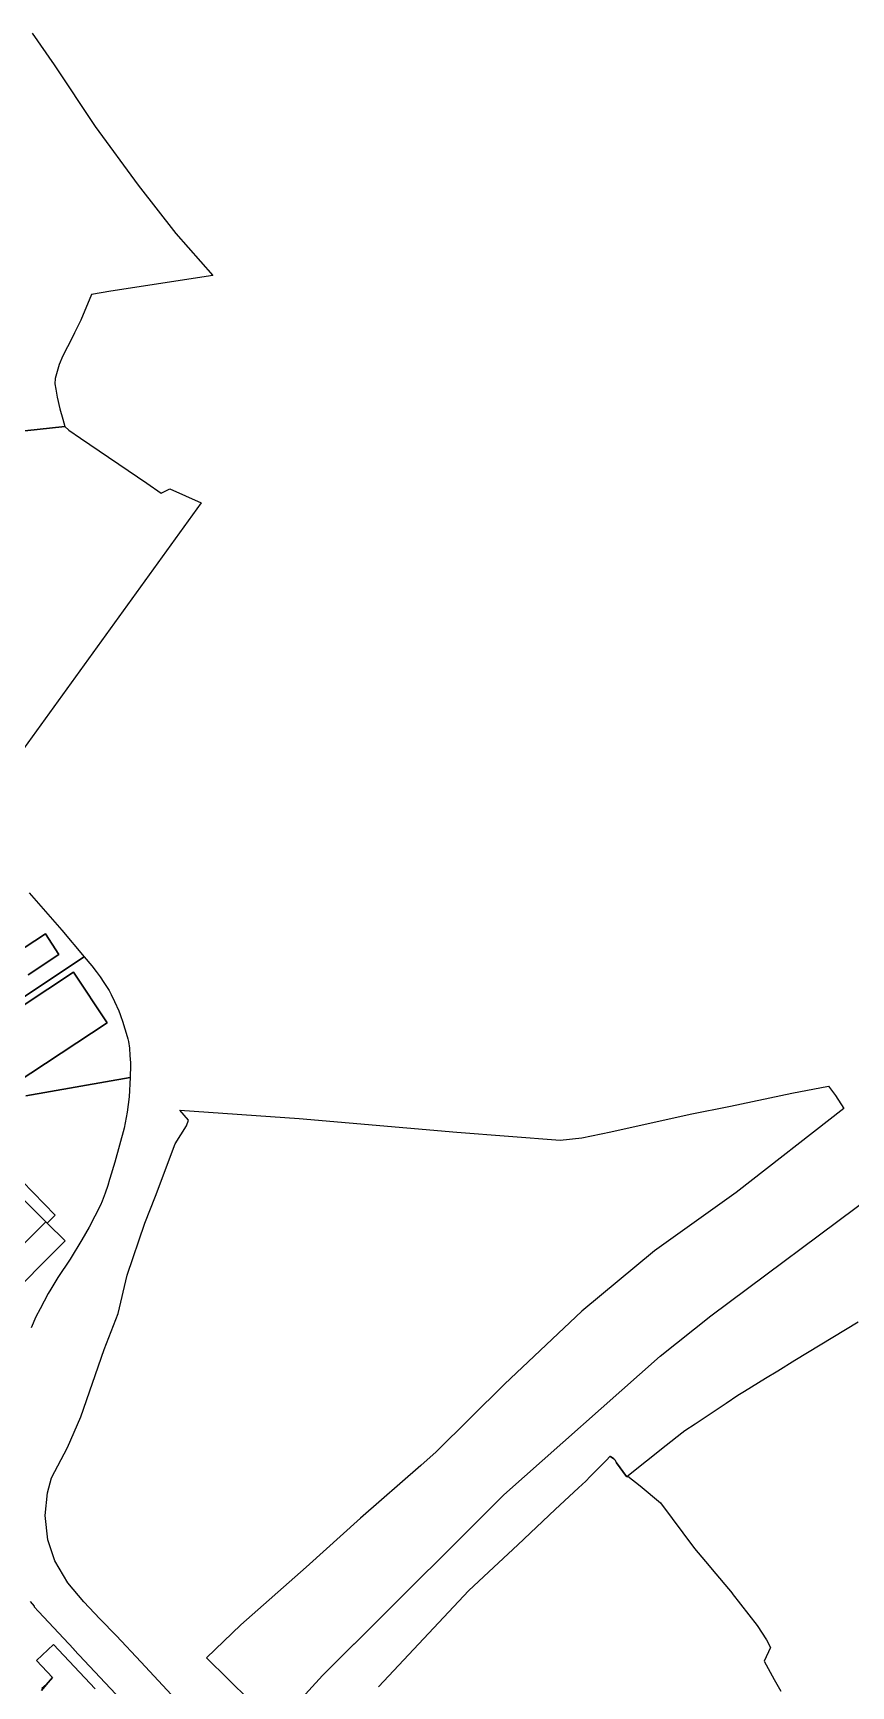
# Model space of a CAD drawing. Header units: millimetres. Extents: x 1888 to 2040, y 1705 to 1894.
# Drawn here: x 1931.549 to 1931.915, y 1832.067 to 1832.806 of the extents above; entities that cross this region are included whole.
import ezdxf

# ---------------------------------------------------------------- set-up
doc = ezdxf.new("R2010")
doc.units = ezdxf.units.MM

msp = doc.modelspace()

# ---------------------------------------------------------------- linework, layer by layer
for p, q in [((1931.5485, 1832.80568), (1931.55846, 1832.79154)), ((1931.5485, 1832.80568), (1931.55846, 1832.79154)), ((1931.55846, 1832.79154), (1931.57676, 1832.76396)), ((1931.55846, 1832.79154), (1931.57676, 1832.76396)), ((1931.57676, 1832.76396), (1931.59591, 1832.73774)), ((1931.57676, 1832.76396), (1931.59591, 1832.73774)), ((1931.59591, 1832.73774), (1931.61284, 1832.71617)), ((1931.59591, 1832.73774), (1931.61284, 1832.71617)), ((1931.61284, 1832.71617), (1931.62937, 1832.69735)), ((1931.61284, 1832.71617), (1931.62937, 1832.69735)), ((1931.62937, 1832.69735), (1931.58372, 1832.69039)), ((1931.62937, 1832.69735), (1931.58372, 1832.69039)), ((1931.57509, 1832.68889), (1931.57029, 1832.67735)), ((1931.57509, 1832.68889), (1931.57029, 1832.67735)), ((1931.58372, 1832.69039), (1931.57509, 1832.68889)), ((1931.58372, 1832.69039), (1931.57509, 1832.68889)), ((1931.57029, 1832.67735), (1931.56751, 1832.67175)), ((1931.57029, 1832.67735), (1931.56751, 1832.67175)), ((1931.56751, 1832.67175), (1931.56645, 1832.6695)), ((1931.56751, 1832.67175), (1931.56645, 1832.6695)), ((1931.56645, 1832.6695), (1931.56226, 1832.66152)), ((1931.56645, 1832.6695), (1931.56226, 1832.66152)), ((1931.56062, 1832.65755), (1931.55891, 1832.65142)), ((1931.56062, 1832.65755), (1931.55891, 1832.65142)), ((1931.56226, 1832.66152), (1931.56062, 1832.65755)), ((1931.56226, 1832.66152), (1931.56062, 1832.65755)), ((1931.55891, 1832.65142), (1931.55871, 1832.64896)), ((1931.55891, 1832.65142), (1931.55871, 1832.64896)), ((1931.55871, 1832.64896), (1931.55906, 1832.64659)), ((1931.55871, 1832.64896), (1931.55906, 1832.64659)), ((1931.55906, 1832.64659), (1931.55974, 1832.643)), ((1931.55906, 1832.64659), (1931.55974, 1832.643)), ((1931.55974, 1832.643), (1931.56096, 1832.63785)), ((1931.55974, 1832.643), (1931.56096, 1832.63785)), ((1931.56096, 1832.63785), (1931.56231, 1832.63323)), ((1931.56096, 1832.63785), (1931.56231, 1832.63323)), ((1931.56231, 1832.63323), (1931.5631, 1832.62998)), ((1931.56231, 1832.63323), (1931.5631, 1832.62998)), ((1931.5631, 1832.62998), (1931.54533, 1832.62804)), ((1931.54533, 1832.62804), (1931.5631, 1832.62998)), ((1931.5631, 1832.62998), (1931.565, 1832.62833)), ((1931.5631, 1832.62998), (1931.565, 1832.62833)), ((1931.565, 1832.62833), (1931.57012, 1832.62465)), ((1931.565, 1832.62833), (1931.57012, 1832.62465)), ((1931.57012, 1832.62465), (1931.59986, 1832.60457)), ((1931.57012, 1832.62465), (1931.59986, 1832.60457)), ((1931.59986, 1832.60457), (1931.60627, 1832.6001)), ((1931.59986, 1832.60457), (1931.60627, 1832.6001)), ((1931.62403, 1832.59589), (1931.52981, 1832.46543)), ((1931.62403, 1832.59589), (1931.52981, 1832.46543)), ((1931.60627, 1832.6001), (1931.61009, 1832.60203)), ((1931.60627, 1832.6001), (1931.61009, 1832.60203)), ((1931.61009, 1832.60203), (1931.62403, 1832.59589)), ((1931.61009, 1832.60203), (1931.62403, 1832.59589)), ((1931.54728, 1832.42156), (1931.56177, 1832.4049)), ((1931.54728, 1832.42156), (1931.56177, 1832.4049)), ((1931.56177, 1832.4049), (1931.57186, 1832.39298)), ((1931.56177, 1832.4049), (1931.57186, 1832.39298)), ((1931.55446, 1832.40329), (1931.5407, 1832.3942)), ((1931.5407, 1832.3942), (1931.55446, 1832.40329)), ((1931.56052, 1832.3941), (1931.55446, 1832.40329)), ((1931.55446, 1832.40329), (1931.56052, 1832.3941)), ((1931.57187, 1832.39297), (1931.51735, 1832.35697)), ((1931.51735, 1832.35697), (1931.57187, 1832.39297)), ((1931.57187, 1832.39297), (1931.51735, 1832.35697)), ((1931.51735, 1832.35697), (1931.57187, 1832.39297)), ((1931.54676, 1832.38503), (1931.56052, 1832.3941)), ((1931.56052, 1832.3941), (1931.54676, 1832.38503)), ((1931.57186, 1832.39298), (1931.57187, 1832.39297)), ((1931.57186, 1832.39298), (1931.57187, 1832.39297)), ((1931.57187, 1832.39297), (1931.57528, 1832.38893)), ((1931.57187, 1832.39297), (1931.57528, 1832.38893)), ((1931.57528, 1832.38893), (1931.5772, 1832.38648)), ((1931.57528, 1832.38893), (1931.5772, 1832.38648)), ((1931.52597, 1832.35908), (1931.56707, 1832.38621)), ((1931.56707, 1832.38621), (1931.52597, 1832.35908)), ((1931.56707, 1832.38621), (1931.58206, 1832.36352)), ((1931.58206, 1832.36352), (1931.56707, 1832.38621)), ((1931.5772, 1832.38648), (1931.57896, 1832.38407)), ((1931.5772, 1832.38648), (1931.57896, 1832.38407)), ((1931.57896, 1832.38407), (1931.58064, 1832.3816)), ((1931.57896, 1832.38407), (1931.58064, 1832.3816)), ((1931.58064, 1832.3816), (1931.58297, 1832.37797)), ((1931.58064, 1832.3816), (1931.58297, 1832.37797)), ((1931.58297, 1832.37797), (1931.58311, 1832.37772)), ((1931.58297, 1832.37797), (1931.58311, 1832.37772)), ((1931.58311, 1832.37772), (1931.58382, 1832.3762)), ((1931.58311, 1832.37772), (1931.58382, 1832.3762)), ((1931.58382, 1832.3762), (1931.58537, 1832.37305)), ((1931.58382, 1832.3762), (1931.58537, 1832.37305)), ((1931.58537, 1832.37305), (1931.58724, 1832.36893)), ((1931.58537, 1832.37305), (1931.58724, 1832.36893)), ((1931.58724, 1832.36893), (1931.58789, 1832.36728)), ((1931.58724, 1832.36893), (1931.58789, 1832.36728)), ((1931.58789, 1832.36728), (1931.58854, 1832.36548)), ((1931.58789, 1832.36728), (1931.58854, 1832.36548)), ((1931.58206, 1832.36352), (1931.54097, 1832.33638)), ((1931.54097, 1832.33638), (1931.58206, 1832.36352)), ((1931.58854, 1832.36548), (1931.58866, 1832.36512)), ((1931.58854, 1832.36548), (1931.58866, 1832.36512)), ((1931.58866, 1832.36512), (1931.58895, 1832.36432)), ((1931.58866, 1832.36512), (1931.58895, 1832.36432)), ((1931.58895, 1832.36432), (1931.59105, 1832.35744)), ((1931.58895, 1832.36432), (1931.59105, 1832.35744)), ((1931.59105, 1832.35744), (1931.59135, 1832.3563)), ((1931.59105, 1832.35744), (1931.59135, 1832.3563)), ((1931.59135, 1832.3563), (1931.5916, 1832.35514)), ((1931.59135, 1832.3563), (1931.5916, 1832.35514)), ((1931.5916, 1832.35514), (1931.59201, 1832.35216)), ((1931.5916, 1832.35514), (1931.59201, 1832.35216)), ((1931.59201, 1832.35216), (1931.59228, 1832.34888)), ((1931.59201, 1832.35216), (1931.59228, 1832.34888)), ((1931.59228, 1832.34888), (1931.59248, 1832.34559)), ((1931.59228, 1832.34888), (1931.59248, 1832.34559)), ((1931.59248, 1832.34559), (1931.59252, 1832.34433)), ((1931.59248, 1832.34559), (1931.59252, 1832.34433)), ((1931.5457, 1832.33088), (1931.59229, 1832.33915)), ((1931.59229, 1832.33915), (1931.5457, 1832.33088)), ((1931.5457, 1832.33088), (1931.59229, 1832.33915)), ((1931.59229, 1832.33915), (1931.5457, 1832.33088)), ((1931.59229, 1832.33915), (1931.59187, 1832.33039)), ((1931.59229, 1832.33915), (1931.59187, 1832.33039)), ((1931.5923, 1832.34054), (1931.59229, 1832.33915)), ((1931.5923, 1832.34054), (1931.59229, 1832.33915)), ((1931.5925, 1832.34306), (1931.5923, 1832.34054)), ((1931.5925, 1832.34306), (1931.5923, 1832.34054)), ((1931.59252, 1832.34433), (1931.5925, 1832.34306)), ((1931.59252, 1832.34433), (1931.5925, 1832.34306)), ((1931.59187, 1832.33039), (1931.591, 1832.32364)), ((1931.59187, 1832.33039), (1931.591, 1832.32364)), ((1931.86072, 1832.32628), (1931.88801, 1832.33208)), ((1931.86072, 1832.32628), (1931.88801, 1832.33208)), ((1931.88801, 1832.33208), (1931.90441, 1832.33522)), ((1931.88801, 1832.33208), (1931.90441, 1832.33522)), ((1931.90441, 1832.33522), (1931.90755, 1832.33101)), ((1931.90441, 1832.33522), (1931.90755, 1832.33101)), ((1931.90755, 1832.33101), (1931.91126, 1832.32529)), ((1931.90755, 1832.33101), (1931.91126, 1832.32529)), ((1931.591, 1832.32364), (1931.58964, 1832.31644)), ((1931.591, 1832.32364), (1931.58964, 1832.31644)), ((1931.61842, 1832.31996), (1931.61459, 1832.32448)), ((1931.61459, 1832.32448), (1931.66785, 1832.32073)), ((1931.61842, 1832.31996), (1931.61459, 1832.32448)), ((1931.61459, 1832.32448), (1931.66785, 1832.32073)), ((1931.80724, 1832.31486), (1931.84262, 1832.32273)), ((1931.80724, 1832.31486), (1931.84262, 1832.32273)), ((1931.84262, 1832.32273), (1931.86072, 1832.32628)), ((1931.84262, 1832.32273), (1931.86072, 1832.32628)), ((1931.91126, 1832.32529), (1931.86322, 1832.28776)), ((1931.91126, 1832.32529), (1931.86322, 1832.28776)), ((1931.58964, 1832.31644), (1931.58553, 1832.3012)), ((1931.58964, 1832.31644), (1931.58553, 1832.3012)), ((1931.61242, 1832.30951), (1931.61753, 1832.31744)), ((1931.61242, 1832.30951), (1931.61753, 1832.31744)), ((1931.61753, 1832.31744), (1931.61842, 1832.31996)), ((1931.61753, 1832.31744), (1931.61842, 1832.31996)), ((1931.66785, 1832.32073), (1931.73831, 1832.3147)), ((1931.66785, 1832.32073), (1931.73831, 1832.3147)), ((1931.60368, 1832.28605), (1931.61242, 1832.30951)), ((1931.60368, 1832.28605), (1931.61242, 1832.30951)), ((1931.73831, 1832.3147), (1931.78453, 1832.31104)), ((1931.73831, 1832.3147), (1931.78453, 1832.31104)), ((1931.78453, 1832.31104), (1931.79417, 1832.31211)), ((1931.78453, 1832.31104), (1931.79417, 1832.31211)), ((1931.79417, 1832.31211), (1931.80724, 1832.31486)), ((1931.79417, 1832.31211), (1931.80724, 1832.31486)), ((1931.58553, 1832.3012), (1931.58334, 1832.29402)), ((1931.58553, 1832.3012), (1931.58334, 1832.29402)), ((1931.58316, 1832.29349), (1931.58231, 1832.29083)), ((1931.58316, 1832.29349), (1931.58231, 1832.29083)), ((1931.58334, 1832.29402), (1931.58316, 1832.29349)), ((1931.58334, 1832.29402), (1931.58316, 1832.29349)), ((1931.54041, 1832.28894), (1931.55472, 1832.27465)), ((1931.55472, 1832.27465), (1931.54041, 1832.28894)), ((1931.55886, 1832.27761), (1931.54411, 1832.29276)), ((1931.54411, 1832.29276), (1931.55886, 1832.27761)), ((1931.58116, 1832.28748), (1931.5798, 1832.28389)), ((1931.58116, 1832.28748), (1931.5798, 1832.28389)), ((1931.58231, 1832.29083), (1931.58116, 1832.28748)), ((1931.58231, 1832.29083), (1931.58116, 1832.28748)), ((1931.59893, 1832.27403), (1931.60368, 1832.28605)), ((1931.59893, 1832.27403), (1931.60368, 1832.28605)), ((1931.86322, 1832.28776), (1931.82673, 1832.26171)), ((1931.86322, 1832.28776), (1931.82673, 1832.26171)), ((1931.85192, 1832.23258), (1931.92504, 1832.28712)), ((1931.85192, 1832.23258), (1931.92504, 1832.28712)), ((1931.57904, 1832.28212), (1931.57405, 1832.2723)), ((1931.57904, 1832.28212), (1931.57405, 1832.2723)), ((1931.5798, 1832.28389), (1931.57904, 1832.28212)), ((1931.5798, 1832.28389), (1931.57904, 1832.28212)), ((1931.54071, 1832.26067), (1931.55472, 1832.27465)), ((1931.55472, 1832.27465), (1931.54071, 1832.26067)), ((1931.55472, 1832.27465), (1931.55529, 1832.27408)), ((1931.55529, 1832.27408), (1931.55472, 1832.27465)), ((1931.55529, 1832.27408), (1931.55886, 1832.27761)), ((1931.55886, 1832.27761), (1931.55529, 1832.27408)), ((1931.55529, 1832.27408), (1931.56328, 1832.26607)), ((1931.56328, 1832.26607), (1931.55529, 1832.27408)), ((1931.57405, 1832.2723), (1931.57075, 1832.26652)), ((1931.57405, 1832.2723), (1931.57075, 1832.26652)), ((1931.59098, 1832.25083), (1931.59893, 1832.27403)), ((1931.59098, 1832.25083), (1931.59893, 1832.27403)), ((1931.56328, 1832.26607), (1931.53467, 1832.23742)), ((1931.53467, 1832.23742), (1931.56328, 1832.26607)), ((1931.57075, 1832.26652), (1931.56549, 1832.2579)), ((1931.57075, 1832.26652), (1931.56549, 1832.2579)), ((1931.56549, 1832.2579), (1931.56003, 1832.24979)), ((1931.56549, 1832.2579), (1931.56003, 1832.24979)), ((1931.82673, 1832.26171), (1931.79427, 1832.23476)), ((1931.82673, 1832.26171), (1931.79427, 1832.23476)), ((1931.56003, 1832.24979), (1931.55693, 1832.24456)), ((1931.56003, 1832.24979), (1931.55693, 1832.24456)), ((1931.58698, 1832.23369), (1931.59098, 1832.25083)), ((1931.58698, 1832.23369), (1931.59098, 1832.25083)), ((1931.5557, 1832.24262), (1931.55213, 1832.23573)), ((1931.5557, 1832.24262), (1931.55213, 1832.23573)), ((1931.55693, 1832.24456), (1931.5557, 1832.24262)), ((1931.55693, 1832.24456), (1931.5557, 1832.24262)), ((1931.55213, 1832.23573), (1931.55016, 1832.23216)), ((1931.55213, 1832.23573), (1931.55016, 1832.23216)), ((1931.79427, 1832.23476), (1931.75969, 1832.20213)), ((1931.79427, 1832.23476), (1931.75969, 1832.20213)), ((1931.55016, 1832.23216), (1931.54806, 1832.22731)), ((1931.55016, 1832.23216), (1931.54806, 1832.22731)), ((1931.58073, 1832.21756), (1931.58698, 1832.23369)), ((1931.58073, 1832.21756), (1931.58698, 1832.23369)), ((1931.82917, 1832.21462), (1931.85192, 1832.23258)), ((1931.82917, 1832.21462), (1931.85192, 1832.23258)), ((1931.91775, 1832.22977), (1931.88943, 1832.21261)), ((1931.91775, 1832.22977), (1931.88943, 1832.21261)), ((1931.57027, 1832.18749), (1931.58073, 1832.21756)), ((1931.57027, 1832.18749), (1931.58073, 1832.21756)), ((1931.75941, 1832.15266), (1931.82917, 1832.21462)), ((1931.75941, 1832.15266), (1931.82917, 1832.21462)), ((1931.88943, 1832.21261), (1931.88184, 1832.20786)), ((1931.88943, 1832.21261), (1931.88184, 1832.20786)), ((1931.87637, 1832.20462), (1931.86686, 1832.19877)), ((1931.87637, 1832.20462), (1931.86686, 1832.19877)), ((1931.88184, 1832.20786), (1931.87637, 1832.20462)), ((1931.88184, 1832.20786), (1931.87637, 1832.20462)), ((1931.75969, 1832.20213), (1931.72913, 1832.17188)), ((1931.75969, 1832.20213), (1931.72913, 1832.17188)), ((1931.86397, 1832.19699), (1931.85866, 1832.19343)), ((1931.86397, 1832.19699), (1931.85866, 1832.19343)), ((1931.86686, 1832.19877), (1931.86397, 1832.19699)), ((1931.86686, 1832.19877), (1931.86397, 1832.19699)), ((1931.85866, 1832.19343), (1931.84493, 1832.18427)), ((1931.85866, 1832.19343), (1931.84493, 1832.18427)), ((1931.56431, 1832.17375), (1931.57027, 1832.18749)), ((1931.56431, 1832.17375), (1931.57027, 1832.18749)), ((1931.84493, 1832.18427), (1931.84022, 1832.18124)), ((1931.84493, 1832.18427), (1931.84022, 1832.18124)), ((1931.83899, 1832.18026), (1931.83198, 1832.17469)), ((1931.83899, 1832.18026), (1931.83198, 1832.17469)), ((1931.84022, 1832.18124), (1931.83899, 1832.18026)), ((1931.84022, 1832.18124), (1931.83899, 1832.18026)), ((1931.55726, 1832.16021), (1931.56431, 1832.17375)), ((1931.55726, 1832.16021), (1931.56431, 1832.17375)), ((1931.72913, 1832.17188), (1931.72223, 1832.16576)), ((1931.72913, 1832.17188), (1931.72223, 1832.16576)), ((1931.80477, 1832.16768), (1931.79781, 1832.16065)), ((1931.79781, 1832.16065), (1931.80477, 1832.16768)), ((1931.79781, 1832.16065), (1931.80477, 1832.16768)), ((1931.80477, 1832.16768), (1931.79781, 1832.16065)), ((1931.80524, 1832.16815), (1931.80477, 1832.16768)), ((1931.80477, 1832.16768), (1931.80524, 1832.16815)), ((1931.80477, 1832.16768), (1931.80524, 1832.16815)), ((1931.80524, 1832.16815), (1931.80477, 1832.16768)), ((1931.8068, 1832.16972), (1931.80524, 1832.16815)), ((1931.80524, 1832.16815), (1931.8068, 1832.16972)), ((1931.80524, 1832.16815), (1931.8068, 1832.16972)), ((1931.8068, 1832.16972), (1931.80524, 1832.16815)), ((1931.80694, 1832.16987), (1931.8068, 1832.16972)), ((1931.8068, 1832.16972), (1931.80694, 1832.16987)), ((1931.8068, 1832.16972), (1931.80694, 1832.16987)), ((1931.80694, 1832.16987), (1931.8068, 1832.16972)), ((1931.807, 1832.16985), (1931.80694, 1832.16987)), ((1931.80694, 1832.16987), (1931.807, 1832.16985)), ((1931.80694, 1832.16987), (1931.807, 1832.16985)), ((1931.807, 1832.16985), (1931.80694, 1832.16987)), ((1931.80851, 1832.16881), (1931.807, 1832.16985)), ((1931.807, 1832.16985), (1931.80851, 1832.16881)), ((1931.807, 1832.16985), (1931.80851, 1832.16881)), ((1931.80851, 1832.16881), (1931.807, 1832.16985)), ((1931.80905, 1832.16821), (1931.80851, 1832.16881)), ((1931.80851, 1832.16881), (1931.80905, 1832.16821)), ((1931.80851, 1832.16881), (1931.80905, 1832.16821)), ((1931.80905, 1832.16821), (1931.80851, 1832.16881)), ((1931.80974, 1832.16693), (1931.80905, 1832.16821)), ((1931.80905, 1832.16821), (1931.80974, 1832.16693)), ((1931.80905, 1832.16821), (1931.80974, 1832.16693)), ((1931.80974, 1832.16693), (1931.80905, 1832.16821)), ((1931.83198, 1832.17469), (1931.81432, 1832.16063)), ((1931.83198, 1832.17469), (1931.81432, 1832.16063)), ((1931.55546, 1832.15359), (1931.55726, 1832.16021)), ((1931.55546, 1832.15359), (1931.55726, 1832.16021)), ((1931.72223, 1832.16576), (1931.69535, 1832.14223)), ((1931.72223, 1832.16576), (1931.69535, 1832.14223)), ((1931.79781, 1832.16065), (1931.79612, 1832.15894)), ((1931.79612, 1832.15894), (1931.79781, 1832.16065)), ((1931.79612, 1832.15894), (1931.79781, 1832.16065)), ((1931.79781, 1832.16065), (1931.79612, 1832.15894)), ((1931.81418, 1832.16081), (1931.80974, 1832.16693)), ((1931.80974, 1832.16693), (1931.81418, 1832.16081)), ((1931.80974, 1832.16693), (1931.81418, 1832.16081)), ((1931.81418, 1832.16081), (1931.80974, 1832.16693)), ((1931.81432, 1832.16063), (1931.81418, 1832.16081)), ((1931.81418, 1832.16081), (1931.81432, 1832.16063)), ((1931.81418, 1832.16081), (1931.81432, 1832.16063)), ((1931.81432, 1832.16063), (1931.81418, 1832.16081)), ((1931.81432, 1832.16063), (1931.81474, 1832.16097)), ((1931.81432, 1832.16063), (1931.81474, 1832.16097)), ((1931.81474, 1832.16097), (1931.82028, 1832.15667)), ((1931.81474, 1832.16097), (1931.82028, 1832.15667)), ((1931.55434, 1832.14335), (1931.55546, 1832.15359)), ((1931.55434, 1832.14335), (1931.55546, 1832.15359)), ((1931.69261, 1832.08616), (1931.75941, 1832.15266)), ((1931.69261, 1832.08616), (1931.75941, 1832.15266)), ((1931.79267, 1832.15571), (1931.78238, 1832.14609)), ((1931.78238, 1832.14609), (1931.79267, 1832.15571)), ((1931.78238, 1832.14609), (1931.79267, 1832.15571)), ((1931.79267, 1832.15571), (1931.78238, 1832.14609)), ((1931.79598, 1832.1588), (1931.79267, 1832.15571)), ((1931.79267, 1832.15571), (1931.79598, 1832.1588)), ((1931.79267, 1832.15571), (1931.79598, 1832.1588)), ((1931.79598, 1832.1588), (1931.79267, 1832.15571)), ((1931.79612, 1832.15894), (1931.79598, 1832.1588)), ((1931.79598, 1832.1588), (1931.79612, 1832.15894)), ((1931.79598, 1832.1588), (1931.79612, 1832.15894)), ((1931.79612, 1832.15894), (1931.79598, 1832.1588)), ((1931.82028, 1832.15667), (1931.82943, 1832.14905)), ((1931.82028, 1832.15667), (1931.82943, 1832.14905)), ((1931.78238, 1832.14609), (1931.76559, 1832.13038)), ((1931.76559, 1832.13038), (1931.78238, 1832.14609)), ((1931.76559, 1832.13038), (1931.78238, 1832.14609)), ((1931.78238, 1832.14609), (1931.76559, 1832.13038)), ((1931.82943, 1832.14905), (1931.8446, 1832.12867)), ((1931.82943, 1832.14905), (1931.8446, 1832.12867)), ((1931.5555, 1832.13254), (1931.55434, 1832.14335)), ((1931.5555, 1832.13254), (1931.55434, 1832.14335)), ((1931.69535, 1832.14223), (1931.67099, 1832.12028)), ((1931.69535, 1832.14223), (1931.67099, 1832.12028)), ((1931.55862, 1832.12324), (1931.5555, 1832.13254)), ((1931.55862, 1832.12324), (1931.5555, 1832.13254)), ((1931.56454, 1832.11335), (1931.55862, 1832.12324)), ((1931.56454, 1832.11335), (1931.55862, 1832.12324)), ((1931.76559, 1832.13038), (1931.75695, 1832.12231)), ((1931.75695, 1832.12231), (1931.76559, 1832.13038)), ((1931.75695, 1832.12231), (1931.76559, 1832.13038)), ((1931.76559, 1832.13038), (1931.75695, 1832.12231)), ((1931.8446, 1832.12867), (1931.8511, 1832.12092)), ((1931.8446, 1832.12867), (1931.8511, 1832.12092)), ((1931.67099, 1832.12028), (1931.64175, 1832.09454)), ((1931.67099, 1832.12028), (1931.64175, 1832.09454)), ((1931.75695, 1832.12231), (1931.74376, 1832.10997)), ((1931.74376, 1832.10997), (1931.75695, 1832.12231)), ((1931.74376, 1832.10997), (1931.75695, 1832.12231)), ((1931.75695, 1832.12231), (1931.74376, 1832.10997)), ((1931.8511, 1832.12092), (1931.8525, 1832.11925)), ((1931.8511, 1832.12092), (1931.8525, 1832.11925)), ((1931.8525, 1832.11925), (1931.86135, 1832.10871)), ((1931.8525, 1832.11925), (1931.86135, 1832.10871)), ((1931.57164, 1832.10482), (1931.56454, 1832.11335)), ((1931.57164, 1832.10482), (1931.56454, 1832.11335)), ((1931.74376, 1832.10997), (1931.70341, 1832.06684)), ((1931.70341, 1832.06684), (1931.74376, 1832.10997)), ((1931.70341, 1832.06684), (1931.74376, 1832.10997)), ((1931.74376, 1832.10997), (1931.70341, 1832.06684)), ((1931.86135, 1832.10871), (1931.86139, 1832.10865)), ((1931.86135, 1832.10871), (1931.86139, 1832.10865)), ((1931.86139, 1832.10865), (1931.87259, 1832.09435)), ((1931.86139, 1832.10865), (1931.87259, 1832.09435)), ((1931.5477, 1832.10503), (1931.54939, 1832.10285)), ((1931.5477, 1832.10503), (1931.54939, 1832.10285)), ((1931.54939, 1832.10285), (1931.54944, 1832.10279)), ((1931.54939, 1832.10285), (1931.54944, 1832.10279)), ((1931.54944, 1832.10279), (1931.54952, 1832.10269)), ((1931.54944, 1832.10279), (1931.54952, 1832.10269)), ((1931.54952, 1832.10269), (1931.55135, 1832.10056)), ((1931.54952, 1832.10269), (1931.55135, 1832.10056)), ((1931.57878, 1832.09729), (1931.57164, 1832.10482)), ((1931.57878, 1832.09729), (1931.57164, 1832.10482)), ((1931.55135, 1832.10056), (1931.56715, 1832.08369)), ((1931.55135, 1832.10056), (1931.56715, 1832.08369)), ((1931.58618, 1832.08962), (1931.57878, 1832.09729)), ((1931.58618, 1832.08962), (1931.57878, 1832.09729)), ((1931.64175, 1832.09454), (1931.62646, 1832.07989)), ((1931.64175, 1832.09454), (1931.62646, 1832.07989)), ((1931.87259, 1832.09435), (1931.8768, 1832.08793)), ((1931.87259, 1832.09435), (1931.8768, 1832.08793)), ((1931.59706, 1832.07808), (1931.58618, 1832.08962)), ((1931.59706, 1832.07808), (1931.58618, 1832.08962)), ((1931.8768, 1832.08793), (1931.87862, 1832.08452)), ((1931.8768, 1832.08793), (1931.87862, 1832.08452)), ((1931.55816, 1832.08575), (1931.55053, 1832.07861)), ((1931.55053, 1832.07861), (1931.55816, 1832.08575)), ((1931.57669, 1832.06599), (1931.55816, 1832.08575)), ((1931.55816, 1832.08575), (1931.57669, 1832.06599)), ((1931.56715, 1832.08369), (1931.56724, 1832.08359)), ((1931.56715, 1832.08369), (1931.56724, 1832.08359)), ((1931.56724, 1832.08359), (1931.60591, 1832.04237)), ((1931.56724, 1832.08359), (1931.61837, 1832.02907)), ((1931.62646, 1832.07989), (1931.64586, 1832.06071)), ((1931.62646, 1832.07989), (1931.64586, 1832.06071)), ((1931.67838, 1832.07192), (1931.69248, 1832.08604)), ((1931.67838, 1832.07192), (1931.69248, 1832.08604)), ((1931.69248, 1832.08604), (1931.69261, 1832.08616)), ((1931.69248, 1832.08604), (1931.69261, 1832.08616)), ((1931.87862, 1832.08452), (1931.87571, 1832.07829)), ((1931.87862, 1832.08452), (1931.87571, 1832.07829)), ((1931.55053, 1832.07861), (1931.55765, 1832.07102)), ((1931.55765, 1832.07102), (1931.55053, 1832.07861)), ((1931.6109, 1832.06329), (1931.59706, 1832.07808)), ((1931.6109, 1832.06329), (1931.59706, 1832.07808)), ((1931.66142, 1832.05342), (1931.67838, 1832.07192)), ((1931.66142, 1832.05342), (1931.67838, 1832.07192)), ((1931.87571, 1832.07829), (1931.88021, 1832.07012)), ((1931.87571, 1832.07829), (1931.88021, 1832.07012)), ((1931.55481, 1832.06772), (1931.55267, 1832.06523)), ((1931.55267, 1832.06523), (1931.55481, 1832.06772)), ((1931.55481, 1832.06772), (1931.55285, 1832.06617)), ((1931.55285, 1832.06617), (1931.55481, 1832.06772)), ((1931.55765, 1832.07102), (1931.55481, 1832.06772)), ((1931.55481, 1832.06772), (1931.55765, 1832.07102)), ((1931.88021, 1832.07012), (1931.88317, 1832.06495)), ((1931.88021, 1832.07012), (1931.88317, 1832.06495))]:
    msp.add_line(p, q)

doc.saveas('drawing.dxf')
